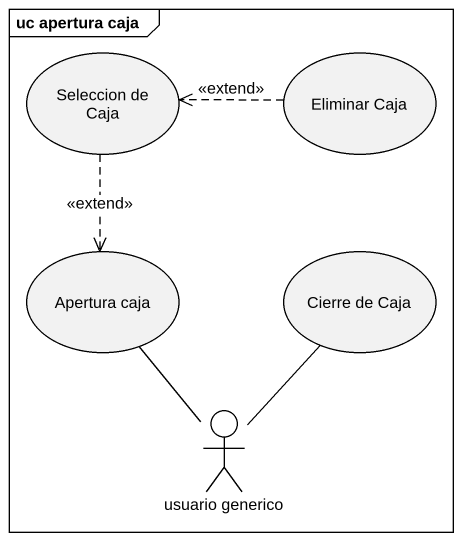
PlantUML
@startuml
mainframe uc apertura caja
usecase "Seleccion de Caja" as Seleccion_de_Caja
usecase "Eliminar Caja" as Eliminar_Caja
usecase "Apertura caja" as Apertura_caja
usecase "Cierre de Caja" as Cierre_de_Caja
actor "usuario generico" as usuario_generico
Seleccion_de_Caja ..> Apertura_caja : <<extend>>
Eliminar_Caja .left.> Seleccion_de_Caja : <<extend>>
usuario_generico -up- Apertura_caja
usuario_generico -up- Cierre_de_Caja
@enduml
